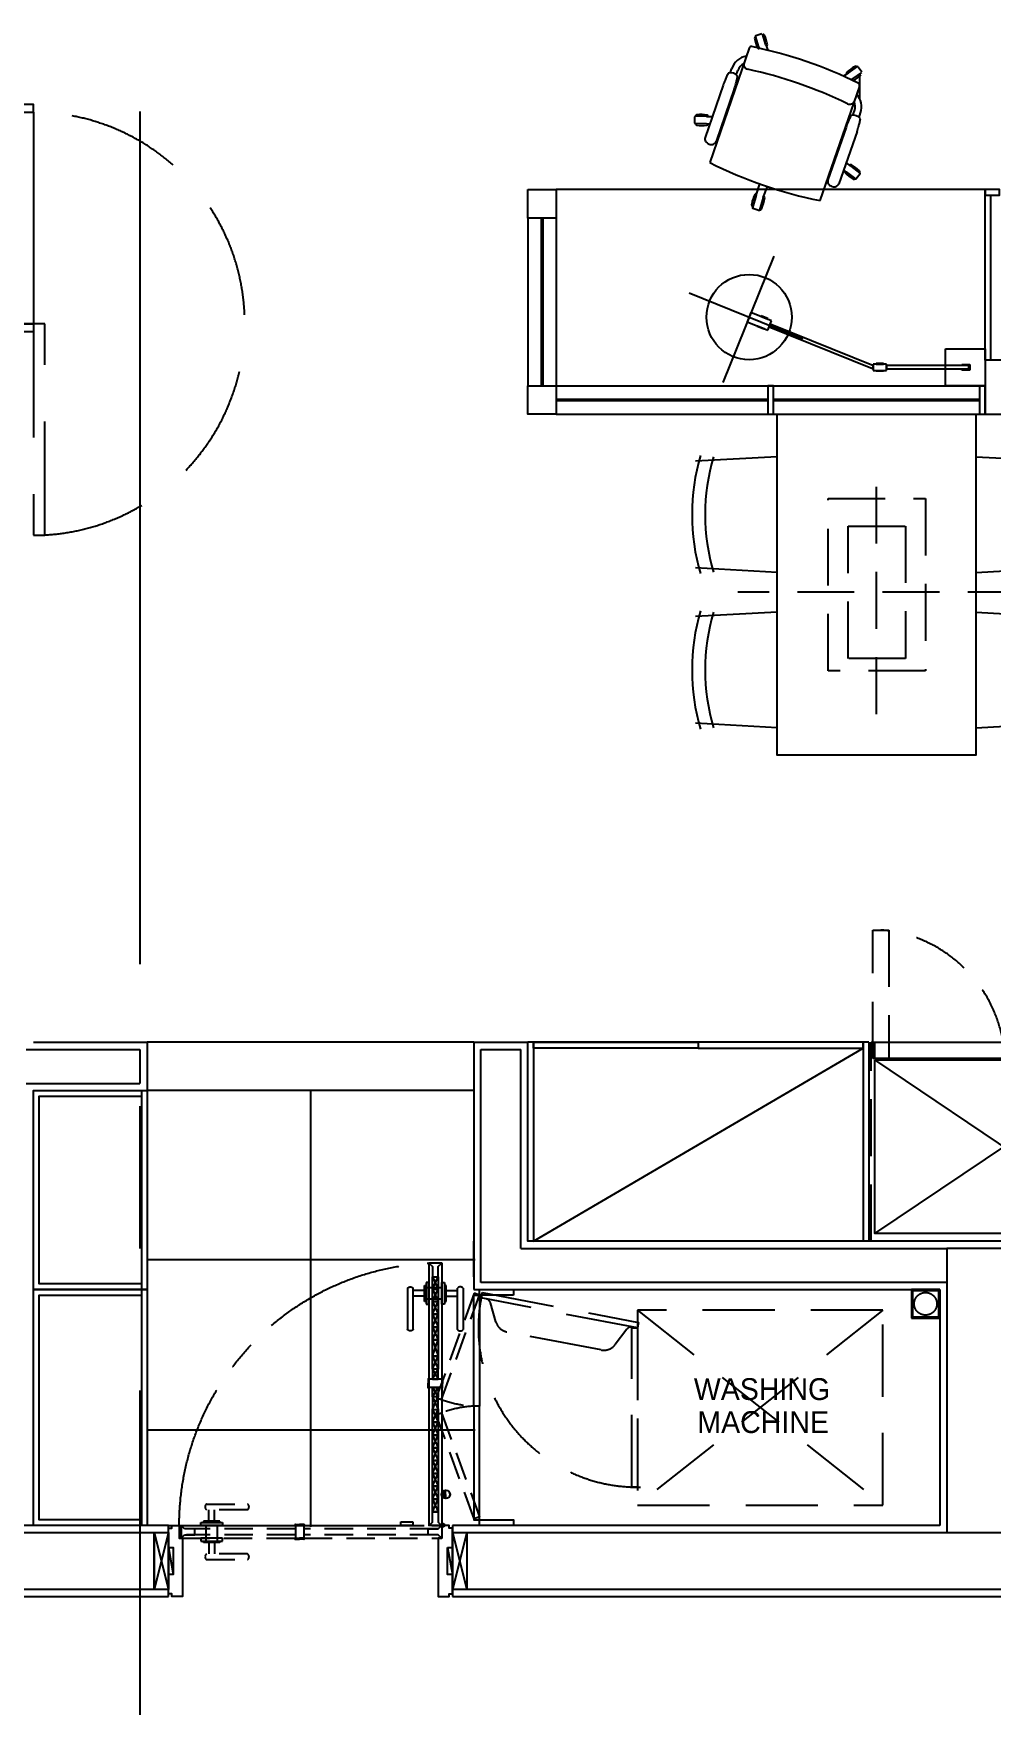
# Model space of a CAD drawing. Header units: millimetres. Extents: x 10000 to 302800, y 6800 to 229018.
# Drawn here: x 219803 to 223176, y 39869 to 45752 of the extents above; entities that cross this region are included whole.
import ezdxf

# ---------------------------------------------------------------- set-up
doc = ezdxf.new("R2010")
doc.units = ezdxf.units.MM
doc.header["$LTSCALE"] = 400
doc.header["$MEASUREMENT"] = 0
for name, pattern in [('X-GRID_5~ROOF$0$CENTER2', [1.125, 0.75, -0.125, 0.125, -0.125]), ('X-ROOM TYPE-SR-1.3+1.7Bay$0$4402_Xref_Grd Flr Pln$0$HIDDEN', [0.375, 0.25, -0.125]), ('X-ROOM TYPE-SR-1.3+1.7Bay$0$CENTER', [2, 1.25, -0.25, 0.25, -0.25]), ('X-ROOM TYPE-SR-1.3+1.7Bay$0$CONTINOUS', [0]), ('X-ROOM TYPE-SR-1.3+1.7Bay$0$HID', [1.5, 1, -0.5]), ('X-ROOM TYPE-SR-1.3+1.7Bay$0$HIDDEN', [0.375, 0.25, -0.125]), ('X-ROOM TYPE-SR-1.3+1.7Bay$0$X-ROOM TYPE-SR-2bay_1$0$X-ROOM TYPE-SR-1.3+1.7Bay$0$HIDDEN2', [4.7625, 3.175, -1.5875]), ('X-ROOM TYPE-SR-1.3+1.7Bay$0$X-ROOM TYPE-SR-2bay_1$0$X-ROOM TYPE-SR-3Bay$0$HIDDEN2', [4.7625, 3.175, -1.5875])]:
    doc.linetypes.add(name, pattern=pattern)
doc.layers.get('0').update_dxf_attribs({"linetype": 'CONTINUOUS'})
for name, color, linetype in [('A-TXT1', 3, 'CONTINUOUS'), ('X-GRID_5~ROOF$0$A-CEN1', 1, 'X-GRID_5~ROOF$0$CENTER2'), ('X-ROOM TYPE-SR-1.3+1.7Bay$0$.WA_Built-in_Lower', 252, 'CONTINUOUS'), ('X-ROOM TYPE-SR-1.3+1.7Bay$0$.WA_Door', 252, 'CONTINUOUS'), ('X-ROOM TYPE-SR-1.3+1.7Bay$0$.WA_Door Swing', 252, 'CONTINUOUS'), ('X-ROOM TYPE-SR-1.3+1.7Bay$0$.WA_Door-closed', 252, 'CONTINUOUS'), ('X-ROOM TYPE-SR-1.3+1.7Bay$0$.WA_Floor-Fin', 252, 'CONTINUOUS'), ('X-ROOM TYPE-SR-1.3+1.7Bay$0$.WA_FP_Furn', 252, 'X-ROOM TYPE-SR-1.3+1.7Bay$0$CONTINOUS'), ('X-ROOM TYPE-SR-1.3+1.7Bay$0$.WA_Furn', 252, 'CONTINUOUS'), ('X-ROOM TYPE-SR-1.3+1.7Bay$0$.WA_Light', 252, 'CONTINUOUS'), ('X-ROOM TYPE-SR-1.3+1.7Bay$0$.WA_METAL', 252, 'CONTINUOUS'), ('X-ROOM TYPE-SR-1.3+1.7Bay$0$.WA_Sani-Fix', 252, 'CONTINUOUS'), ('X-ROOM TYPE-SR-1.3+1.7Bay$0$.WA_SANIDRAIN', 252, 'CONTINUOUS'), ('X-ROOM TYPE-SR-1.3+1.7Bay$0$.WA_Wall', 252, 'CONTINUOUS'), ('X-ROOM TYPE-SR-1.3+1.7Bay$0$.WA_Wall-Fin', 252, 'CONTINUOUS'), ('X-ROOM TYPE-SR-1.3+1.7Bay$0$.WA_Wall-Finish', 252, 'CONTINUOUS'), ('X-ROOM TYPE-SR-1.3+1.7Bay$0$A-WALD', 7, 'CONTINUOUS'), ('X-ROOM TYPE-SR-1.3+1.7Bay$0$WA_Door_Frame', 252, 'CONTINUOUS'), ('X-ROOM TYPE-SR-1.3+1.7Bay$0$WA_DoorHatch', 252, 'CONTINUOUS'), ('X-ROOM TYPE-SR-1.3+1.7Bay$0$WA_Furn', 252, 'CONTINUOUS'), ('X-ROOM TYPE-SR-1.3+1.7Bay$0$WDHAT', 252, 'CONTINUOUS'), ('X-ROOM TYPE-SR-1.3+1.7Bay$0$X-ROOM TYPE-SR-1.3+1.7Bay$0$.WA_Furn', 252, 'CONTINUOUS'), ('X-ROOM TYPE-SR-1.3+1.7Bay$0$X-ROOM TYPE-SR-2bay_1$0$0-RefEdit0', 252, 'CONTINUOUS'), ('X-ROOM TYPE-SR-1.3+1.7Bay$0$X-ROOM TYPE-SR-2bay_1$0$__Door-bomba', 252, 'CONTINUOUS')]:
    doc.layers.add(name, color=color, linetype=linetype)
doc.styles.add('X-ROOM TYPE-SR-1.3+1.7Bay$0$X-ROOM TYPE-SR-2bay_1$0$X-ROOM TYPE-SR-1.3+1.7Bay$0$HY울릉도L', font='')
doc.styles.get('X-ROOM TYPE-SR-1.3+1.7Bay$0$X-ROOM TYPE-SR-2bay_1$0$X-ROOM TYPE-SR-1.3+1.7Bay$0$HY울릉도L').set_extended_font_data('HYGothic-Extra')

# ---------------------------------------------------------------- blocks, each defined once
blk = doc.blocks.new('X-GRID_5~ROOF')
at = {"layer": 'X-GRID_5~ROOF$0$A-CEN1', "ltscale": 10}
blk.add_line((215398.8, 81871.2), (215398.8, 33068.4), dxfattribs=at)
blk = doc.blocks.new('X-ROOM TYPE-SR-1.3+1.7Bay$0$REF-604L')
at = {"layer": 'X-ROOM TYPE-SR-1.3+1.7Bay$0$.WA_Built-in_Lower', "ltscale": 2}
for p, q in [((-454, 27), (454, 638)), ((454, 27), (-454, 638))]:
    blk.add_line(p, q, dxfattribs=at)
at = {"layer": 'X-ROOM TYPE-SR-1.3+1.7Bay$0$.WA_Built-in_Lower', "linetype": 'X-ROOM TYPE-SR-1.3+1.7Bay$0$HIDDEN', "ltscale": 2}
for points in [[(-461, 643), (-461, 1095), (-404, 1095), (-404, 643)], [(461, 643), (461, 1095), (404, 1095), (404, 643)], [(-466, 700), (466, 700), (466, 0), (-466, 0)]]:
    blk.add_lwpolyline(points, close=True, dxfattribs=at)
at = {"layer": 'X-ROOM TYPE-SR-1.3+1.7Bay$0$.WA_Built-in_Lower'}
for points in [[(-454, 700), (-2, 700), (-2, 643), (-454, 643)], [(2, 643), (454, 643), (454, 700), (2, 700)], [(-454, 638), (454, 638), (454, 27), (-454, 27)]]:
    blk.add_lwpolyline(points, close=True, dxfattribs=at)
at = {"layer": 'X-ROOM TYPE-SR-1.3+1.7Bay$0$.WA_Built-in_Lower', "linetype": 'X-ROOM TYPE-SR-1.3+1.7Bay$0$HIDDEN', "ltscale": 2}
for centre, start, end in [((-470.1, 621.9), 9.47317, 85.45172), ((470.1, 621.9), 94.54828, 170.52683)]:
    blk.add_arc(centre, 474.6, start, end, dxfattribs=at)
blk = doc.blocks.new('X-ROOM TYPE-SR-1.3+1.7Bay$0$X-ROOM TYPE-SR-2bay_1$0$WASHING MACHINE')
at = {"layer": 'X-ROOM TYPE-SR-1.3+1.7Bay$0$X-ROOM TYPE-SR-2bay_1$0$0-RefEdit0', "color": 8, "linetype": 'X-ROOM TYPE-SR-1.3+1.7Bay$0$X-ROOM TYPE-SR-2bay_1$0$X-ROOM TYPE-SR-1.3+1.7Bay$0$HIDDEN2', "ltscale": 0.2}
for p, q in [((0, 343), (-864, -343)), ((-864, 343), (0, -343))]:
    blk.add_line(p, q, dxfattribs=at)
for points in [[(-1414, 385.5), (-1410.2, 405.2), (-860.2, 299.6), (-864, 280), (-1414, 385.5)], [(-864, -280), (-884, -280), (-884, 280), (-864, 280), (-864, -280)]]:
    blk.add_lwpolyline(points, dxfattribs=at)
blk.add_lwpolyline([(-864, 280), (-881.3, 283.3, 0.284079), (-901, 275.8), (-942.6, 221.4, -0.284079), (-991.8, 202.7), (-1323.9, 266.4, -0.284079), (-1362.6, 302), (-1381.2, 368, 0.284079), (-1396.6, 382.2), (-1414, 385.5)], format="xyb", dxfattribs=at)
blk.add_lwpolyline([(-864, 343), (-864, -343), (0, -343), (0, 343)], close=True, dxfattribs=at)
blk.add_arc((-864, 280), 560, 167.09298, 279.13969, dxfattribs=at)
at = {"layer": 'X-ROOM TYPE-SR-1.3+1.7Bay$0$X-ROOM TYPE-SR-2bay_1$0$0-RefEdit0', "color": 8, "linetype": 'X-ROOM TYPE-SR-1.3+1.7Bay$0$X-ROOM TYPE-SR-2bay_1$0$X-ROOM TYPE-SR-1.3+1.7Bay$0$HIDDEN2', "ltscale": 0.2, "style": 'X-ROOM TYPE-SR-1.3+1.7Bay$0$X-ROOM TYPE-SR-2bay_1$0$X-ROOM TYPE-SR-1.3+1.7Bay$0$HY울릉도L'}
for s, p in [('WASHING', (-665.6, 26.5)), ('MACHINE', (-653.2, -89.5))]:
    blk.add_text(s, height=76.8, dxfattribs=at).set_placement(p)
blk = doc.blocks.new('X-ROOM TYPE-SR-1.3+1.7Bay$0$DOOR-800-2C')
at = {"color": 8, "linetype": 'X-ROOM TYPE-SR-1.3+1.7Bay$0$HID'}
blk.add_lwpolyline([(65697.8, 13386.2), (65697.8, 14130.2), (65657.8, 14130.2), (65657.8, 13386.2)], close=True, dxfattribs=at)
blk.add_arc((65697.8, 13386.2), 744, 90, 270, dxfattribs=at)
at = {"layer": 'X-ROOM TYPE-SR-1.3+1.7Bay$0$X-ROOM TYPE-SR-2bay_1$0$__Door-bomba'}
for points in [[(65822.8, 13414.2), (65822.8, 13374.2), (65737.8, 13374.2), (65737.8, 13386.2), (65697.8, 13386.2), (65697.8, 13414.2)], [(65697.8, 13386.2), (65737.8, 13386.2), (65737.8, 12642.2), (65697.8, 12642.2)], [(65822.8, 12614.2), (65822.8, 12654.2), (65737.8, 12654.2), (65737.8, 12642.2), (65697.8, 12642.2), (65697.8, 12614.2)]]:
    blk.add_lwpolyline(points, close=True, dxfattribs=at)
blk = doc.blocks.new('X-ROOM TYPE-SR-1.3+1.7Bay$0$A$C025413A3')
at = {"layer": 'X-ROOM TYPE-SR-1.3+1.7Bay$0$.WA_SANIDRAIN', "color": 8, "linetype": 'X-ROOM TYPE-SR-1.3+1.7Bay$0$HIDDEN', "ltscale": 100, "elevation": 0}
for points in [[(0, 0), (100, 0), (100, 100), (0, 100)], [(3.8, 3.8), (96.2, 3.8), (96.2, 96.1), (3.8, 96.1)]]:
    blk.add_lwpolyline(points, close=True, dxfattribs=at)
at = {"layer": 'X-ROOM TYPE-SR-1.3+1.7Bay$0$.WA_SANIDRAIN', "color": 8, "linetype": 'X-ROOM TYPE-SR-1.3+1.7Bay$0$HIDDEN', "ltscale": 100}
blk.add_circle((49.9, 50, 0), 39.9, dxfattribs=at)
blk = doc.blocks.new('X-ROOM TYPE-SR-1.3+1.7Bay$0$A$C4E1533E5')
at = {"layer": 'X-ROOM TYPE-SR-1.3+1.7Bay$0$WA_DoorHatch', "color": 8, "linetype": 'X-ROOM TYPE-SR-1.3+1.7Bay$0$HIDDEN'}
for p, q in [((-820, 295.7), (-820, 335.7)), ((-800, 295.7), (-800, 335.7)), ((-917, 280.4), (-515.1, 280.4)), ((-905, 268.4), (-917, 280.4)), ((-917, 235.4, 0), (-507.1, 235.4)), ((-515.1, 268.4), (-898.1, 268.4)), ((-515.1, 247.4), (-898.1, 247.4)), ((-838.5, 290.7), (-781.5, 290.7)), ((-829.9, 280.4), (-829.9, 225.1)), ((-790.1, 280.4), (-790.1, 225.1)), ((-515.1, 283.4), (-500.1, 283.4)), ((-515.1, 280.4), (-500.1, 280.4)), ((-515.1, 280.4), (-515.1, 235.4)), ((-515.1, 235.4), (-485.1, 235.4)), ((-515.1, 235.4), (-500.1, 235.4)), ((-485, 283.4), (-500, 283.4)), ((-485, 280.4), (-500, 280.4)), ((-485, 235.4), (-500, 235.4)), ((-485.1, 280.4), (0, 280.4, 0)), ((-485, 280.4), (-485.1, 235.4)), ((-12, 268.4, 0), (-485.1, 268.4)), ((-12, 247.4, 0), (-485.1, 247.4)), ((-485.1, 235.4), (0, 235.4, 0)), ((-838.5, 225.1), (-781.5, 225.1)), ((-820, 220.1), (-820, 180.1)), ((-800, 220.1), (-800, 180.1)), ((-515.1, 232.4), (-500.1, 232.4)), ((-485, 232.4), (-500, 232.4))]:
    blk.add_line(p, q, dxfattribs=at)
at = {"layer": 'X-ROOM TYPE-SR-1.3+1.7Bay$0$WA_DoorHatch', "color": 8, "linetype": 'X-ROOM TYPE-SR-1.3+1.7Bay$0$HIDDEN', "ltscale": 100}
for p, q in [((0, 280.4, 0), (-12, 268.4, 0)), ((0, 235.4, 0), (-12, 247.4, 0))]:
    blk.add_line(p, q, dxfattribs=at)
at = {"layer": 'X-ROOM TYPE-SR-1.3+1.7Bay$0$WA_DoorHatch', "color": 8, "linetype": 'X-ROOM TYPE-SR-1.3+1.7Bay$0$HIDDEN'}
for points in [[(-828.3, 355.7), (-683.1, 355.7)], [(-781.5, 290.7), (-781.5, 295.7), (-838.5, 295.7), (-838.5, 290.7)], [(-683.1, 335.7), (-828.3, 335.7)], [(-781.5, 290.7), (-771.8, 290.7), (-771.8, 280.4), (-848.2, 280.4), (-848.2, 290.7), (-838.5, 290.7)], [(-781.5, 225.1), (-771.8, 225.1), (-771.8, 235.4), (-848.2, 235.4), (-848.2, 225.1), (-838.5, 225.1)], [(-781.5, 225.1), (-781.5, 220.1), (-838.5, 220.1), (-838.5, 225.1)], [(-683.1, 180.1), (-828.3, 180.1)], [(-828.3, 160.1), (-683.1, 160.1)]]:
    blk.add_lwpolyline(points, dxfattribs=at)
at = {"layer": 'X-ROOM TYPE-SR-1.3+1.7Bay$0$WA_DoorHatch', "color": 8, "linetype": 'X-ROOM TYPE-SR-1.3+1.7Bay$0$HIDDEN', "elevation": 0}
blk.add_lwpolyline([(-869, 268.4), (-905, 268.4), (-917, 280.4), (-917, 235.4), (-905, 247.4), (-869, 247.4)], close=True, dxfattribs=at)
at = {"layer": 'X-ROOM TYPE-SR-1.3+1.7Bay$0$WA_DoorHatch', "color": 8, "linetype": 'X-ROOM TYPE-SR-1.3+1.7Bay$0$HIDDEN', "ltscale": 111, "elevation": 0}
blk.add_lwpolyline([(-102, 280.4), (-143.8, 280.4), (-143.8, 293), (-102, 293)], close=True, dxfattribs=at)
at = {"layer": 'X-ROOM TYPE-SR-1.3+1.7Bay$0$WA_DoorHatch', "color": 8, "linetype": 'X-ROOM TYPE-SR-1.3+1.7Bay$0$HIDDEN', "ltscale": 100}
blk.add_lwpolyline([(-48, 268.4), (-12, 268.4), (0, 280.4), (0, 235.4), (-12, 247.4), (-48, 247.4)], close=True, dxfattribs=at)
blk.add_circle((4, 281.4, 0), 6, dxfattribs=at)
at = {"layer": 'X-ROOM TYPE-SR-1.3+1.7Bay$0$WA_DoorHatch', "color": 8, "linetype": 'X-ROOM TYPE-SR-1.3+1.7Bay$0$HIDDEN'}
for centre, radius, start, end in [((-820.4, 345.7), 12.8, 128.41928, 231.58072), ((-691, 345.7), 12.8, 308.41928, 51.58072), ((-515.1, 280.4), 3, 90, 180), ((-515.1, 235.4), 3, 180, 270), ((-485, 280.4), 3, 359.92305, 89.92305), ((-485, 235.4), 3, 270.07695, 0.07695), ((-820.4, 170.1), 12.8, 128.41928, 231.58072), ((-691, 170.1), 12.8, 308.41928, 51.58072)]:
    blk.add_arc(centre, radius, start, end, dxfattribs=at)
blk = doc.blocks.new('X-ROOM TYPE-SR-1.3+1.7Bay$0$DoorLever')
at = {"layer": 'X-ROOM TYPE-SR-1.3+1.7Bay$0$WA_DoorHatch', "color": 8, "linetype": 'X-ROOM TYPE-SR-1.3+1.7Bay$0$HIDDEN', "ltscale": 10}
for p, q in [((-28.5, 10.3), (28.5, 10.3)), ((-10, 15.3), (-10, 55.3)), ((10, 15.3), (10, 55.3))]:
    blk.add_line(p, q, dxfattribs=at)
for points in [[(-18.3, 75.3), (126.9, 75.3)], [(28.5, 10.3), (38.2, 10.3), (38.2, 0), (-38.2, 0), (-38.2, 10.3), (-28.5, 10.3)], [(28.5, 10.3), (28.5, 15.3), (-28.5, 15.3), (-28.5, 10.3)], [(126.9, 55.3), (-18.3, 55.3)]]:
    blk.add_lwpolyline(points, dxfattribs=at)
for centre, start, end in [((-10.4, 65.3), 128.41928, 231.58072), ((119, 65.3), 308.41928, 51.58072)]:
    blk.add_arc(centre, 12.8, start, end, dxfattribs=at)
blk = doc.blocks.new('X-ROOM TYPE-SR-1.3+1.7Bay$0$A$C2C2E16A4')
at = {"layer": 'X-ROOM TYPE-SR-1.3+1.7Bay$0$.WA_Door'}
h = blk.add_hatch(dxfattribs=at)
h.set_pattern_fill('_USER', color=256, scale=2, angle=407.28619, style=0, pattern_type=0)
h.set_pattern_definition([(312.7138112, (-186875.133, 561027.7054), (-1.469502205, -1.3566736044), [])])
h.paths.add_polyline_path([(-261, 108.9, 0.414214), (-245.4, 94.5), (-246.6, 124.5, 0.414214)])
h = blk.add_hatch(dxfattribs=at)
h.set_pattern_fill('_USER', color=256, scale=2, angle=407.28619, style=0, pattern_type=0)
h.set_pattern_definition([(312.7138112, (-186875.5364, 561027.707), (-1.469502205, -1.3566736044), [])])
h.paths.add_polyline_path([(-260.6, 108.9, 0.414214), (-245, 94.5), (-246.2, 124.5, 0.414214)])
at = {"layer": 'X-ROOM TYPE-SR-1.3+1.7Bay$0$.WA_Door', "ltscale": 150}
for p, q in [((-293, 875.4, 0), (-272, 831.4, 0)), ((-293, 831.4, 0), (-272, 875.4, 0)), ((-293, 831.4, 0), (-272, 788.4, 0)), ((-293, 788.4, 0), (-272, 831.4, 0)), ((-293, 788.4, 0), (-272, 743.4, 0)), ((-293, 743.4, 0), (-272, 788.4, 0)), ((-293, 743.4, 0), (-272, 698.4, 0)), ((-293, 698.4, 0), (-272, 743.4, 0)), ((-293, 698.4, 0), (-272, 653.4, 0)), ((-293, 653.4, 0), (-272, 698.4, 0)), ((-293, 653.4, 0), (-272, 595.3, 0)), ((-293, 595.3, 0), (-272, 653.4, 0)), ((-293, 595.3, 0), (-272, 550.3, 0)), ((-293, 550.3, 0), (-272, 595.3, 0)), ((-293, 514.9, 0), (-272, 550.3, 0)), ((-293, 550.3, 0), (-272, 514.9, 0)), ((-293, 485.3, 0), (-272, 453.2)), ((-293, 453.2), (-272, 485.3, 0)), ((-293, 408.2), (-272, 453.2)), ((-293, 453.2), (-272, 408.2)), ((-293, 408.2), (-272, 363.2)), ((-293, 363.2), (-272, 408.2)), ((-293, 363.2), (-272, 318.2)), ((-293, 318.2), (-272, 363.2)), ((-293, 318.2), (-272, 273.2)), ((-293, 273.2), (-272, 318.2)), ((-293, 273.2), (-272, 228.2)), ((-293, 228.2), (-272, 273.2)), ((-293, 228.2), (-272, 183.2)), ((-293, 183.2), (-272, 228.2)), ((-293, 183.2), (-272, 138.2)), ((-293, 138.2), (-272, 183.2)), ((-293, 138.2), (-272, 93.2)), ((-293, 93.2), (-272, 138.2)), ((-293, 93.2), (-272, 48.2)), ((-293, 48.2), (-272, 93.2))]:
    blk.add_line(p, q, dxfattribs=at)
at = {"layer": 'X-ROOM TYPE-SR-1.3+1.7Bay$0$.WA_Door'}
for p, q in [((-245.4, 94.5), (-246.6, 124.5)), ((-245, 94.5, 0), (-246.2, 124.5, 0))]:
    blk.add_line(p, q, dxfattribs=at)
at = {"layer": 'X-ROOM TYPE-SR-1.3+1.7Bay$0$.WA_Door', "ltscale": 150, "elevation": 0}
for points in [[(-272, 831.4), (-293, 831.4), (-293, 875.4), (-272, 875.4)], [(-272, 788.4), (-293, 788.4), (-293, 831.4), (-272, 831.4)], [(-272, 743.4), (-293, 743.4), (-293, 788.4), (-272, 788.4)], [(-272, 698.4), (-293, 698.4), (-293, 743.4), (-272, 743.4)], [(-272, 653.4), (-293, 653.4), (-293, 698.4), (-272, 698.4)], [(-272, 595.3), (-293, 595.3), (-293, 653.4), (-272, 653.4)], [(-272, 550.3), (-293, 550.3), (-293, 595.3), (-272, 595.3)], [(-272, 550.3), (-293, 550.3), (-293, 514.9), (-272, 514.9)]]:
    blk.add_lwpolyline(points, close=True, dxfattribs=at)
at = {"layer": 'X-ROOM TYPE-SR-1.3+1.7Bay$0$.WA_Door', "ltscale": 150}
for points in [[(-272, 453.2), (-293, 453.2), (-293, 485.3), (-272, 485.3)], [(-272, 453.2), (-293, 453.2), (-293, 408.2), (-272, 408.2)], [(-272, 363.2), (-293, 363.2), (-293, 408.2), (-272, 408.2)], [(-272, 318.2), (-293, 318.2), (-293, 363.2), (-272, 363.2)], [(-272, 273.2), (-293, 273.2), (-293, 318.2), (-272, 318.2)], [(-272, 228.2), (-293, 228.2), (-293, 273.2), (-272, 273.2)], [(-272, 183.2), (-293, 183.2), (-293, 228.2), (-272, 228.2)], [(-272, 138.2), (-293, 138.2), (-293, 183.2), (-272, 183.2)], [(-272, 93.2), (-293, 93.2), (-293, 138.2), (-272, 138.2)], [(-272, 48.2), (-293, 48.2), (-293, 93.2), (-272, 93.2)], [(-272, 48.2), (-272, 12.2), (-260, 0.2), (-305, 0.2), (-293, 12.2), (-293, 48.2)]]:
    blk.add_lwpolyline(points, close=True, dxfattribs=at)
at = {"layer": 'X-ROOM TYPE-SR-1.3+1.7Bay$0$.WA_Door'}
for centre in [(-246, 109.5), (-245.6, 109.5, 0)]:
    blk.add_circle(centre, 15, dxfattribs=at)
at = {"layer": 'X-ROOM TYPE-SR-1.3+1.7Bay$0$.WA_Door-closed'}
for p, q in [((-305, 923.4, 0), (-305, 507, 0)), ((-260, 923.4, 0), (-260, 514.9, 0)), ((-305, 485.3, 0), (-305, 0.2)), ((-260, 485.3, 0), (-260, 0.2))]:
    blk.add_line(p, q, dxfattribs=at)
at = {"layer": 'X-ROOM TYPE-SR-1.3+1.7Bay$0$.WA_Door-closed', "elevation": 0}
blk.add_lwpolyline([(-272, 875.4), (-272, 911.4), (-260, 923.4), (-305, 923.4), (-293, 911.4), (-293, 875.4)], close=True, dxfattribs=at)
at = {"layer": 'X-ROOM TYPE-SR-1.3+1.7Bay$0$WA_DoorHatch', "linetype": 'X-ROOM TYPE-SR-1.3+1.7Bay$0$HIDDEN', "ltscale": 10}
for p, q in [((-260, 836.3, 0), (-315.2, 836.3, 0)), ((-260, 796.5, 0), (-315.2, 796.5, 0))]:
    blk.add_line(p, q, dxfattribs=at)
at = {"layer": 'X-ROOM TYPE-SR-1.3+1.7Bay$0$WA_DoorHatch', "linetype": 'X-ROOM TYPE-SR-1.3+1.7Bay$0$HIDDEN', "ltscale": 22}
for p, q in [((-308, 515.3, 0), (-308, 500.3, 0)), ((-308, 514.9, 0), (-308, 499.9, 0)), ((-308, 485.3, 0), (-308, 500.3, 0)), ((-308, 484.9, 0), (-308, 499.9, 0)), ((-305, 515.3, 0), (-305, 485.3, 0)), ((-305, 515.3, 0), (-305, 500.3, 0)), ((-260, 514.9, 0), (-305, 514.9, 0)), ((-305, 514.9, 0), (-305, 484.9, 0)), ((-305, 514.9, 0), (-305, 499.9, 0)), ((-305, 485.3, 0), (-305, 500.3, 0)), ((-305, 484.9, 0), (-305, 499.9, 0)), ((-260, 485.3, 0), (-305, 485.3, 0)), ((-260, 515.3, 0), (-260, 500.3, 0)), ((-260, 514.9, 0), (-260, 499.9, 0)), ((-260, 485.3, 0), (-260, 500.3, 0)), ((-260, 484.9, 0), (-260, 499.9, 0)), ((-257, 515.3, 0), (-257, 500.3, 0)), ((-257, 514.9, 0), (-257, 499.9, 0)), ((-257, 485.3, 0), (-257, 500.3, 0)), ((-257, 484.9, 0), (-257, 499.9, 0))]:
    blk.add_line(p, q, dxfattribs=at)
for centre, start, end in [((-305, 515.3, 0), 90, 180), ((-305, 514.9, 0), 90, 180), ((-305, 485.3, 0), 180.07695, 270.07695), ((-305, 484.9, 0), 180.07695, 270.07695), ((-260, 515.3, 0), 0, 90), ((-260, 514.9, 0), 0, 90), ((-260, 485.3, 0), 269.92305, 359.92305), ((-260, 484.9, 0), 269.92305, 359.92305)]:
    blk.add_arc(centre, 3, start, end, dxfattribs=at)
at = {"layer": 'X-ROOM TYPE-SR-1.3+1.7Bay$0$WDHAT', "extrusion": (0, 0, -1), "zscale": -1, "rotation": 270}
blk.add_blockref('X-ROOM TYPE-SR-1.3+1.7Bay$0$DoorLever', (305, 816.4, 0), dxfattribs=at)
at = {"layer": 'X-ROOM TYPE-SR-1.3+1.7Bay$0$WDHAT', "extrusion": (0, 0, -1), "xscale": -1, "zscale": -1, "rotation": 90}
blk.add_blockref('X-ROOM TYPE-SR-1.3+1.7Bay$0$DoorLever', (260, 816.4, 0), dxfattribs=at)
blk = doc.blocks.new('X-ROOM TYPE-SR-1.3+1.7Bay$0$D')
at = {"ltscale": 0.1}
for p, q in [((-17263.2, -559905.5, 0.3), (-17213.2, -560105.5, 0.3)), ((-17213.2, -559905.5, 0.3), (-17263.2, -560105.7, 0.3)), ((-16213.2, -559905.5, 0.3), (-16163.2, -560105.5, 0.3)), ((-16163.2, -559905.5, 0.3), (-16213.2, -560105.7, 0.3)), ((-17196.1, -559958.6, 0.3), (-17213.2, -560052.8, 0.3)), ((-16213.2, -559958.6, 0.3), (-16230.4, -560052.8, 0.3))]:
    blk.add_line(p, q, dxfattribs=at)
at = {"ltscale": 0.1, "elevation": 0.3}
for points in [[(-17213.2, -559905.5), (-17263.2, -559905.5), (-17263.2, -560105.7), (-17213.2, -560105.6)], [(-16163.2, -559905.5), (-16213.2, -559905.5), (-16213.2, -560105.7), (-16163.2, -560105.6)], [(-17196.1, -559958.6), (-17213.2, -559958.6), (-17213.2, -560052.8), (-17196.1, -560052.8)], [(-16213.2, -559958.6), (-16230.4, -559958.6), (-16230.4, -560052.8), (-16213.2, -560052.8)]]:
    blk.add_lwpolyline(points, close=True, dxfattribs=at)
at = {"layer": 'X-ROOM TYPE-SR-1.3+1.7Bay$0$.WA_Door', "linetype": 'X-ROOM TYPE-SR-1.3+1.7Bay$0$CENTER'}
blk.add_arc((-17175.8, -559880.7, 0.3), 924.5, 0.01413, 87.1782, dxfattribs=at)
at = {"layer": 'X-ROOM TYPE-SR-1.3+1.7Bay$0$.WA_Door-closed'}
blk.add_line((-17175.2, -559880.5, 0.3), (-17130.2, -559880.5, 0.3), dxfattribs=at)
at = {"layer": 'X-ROOM TYPE-SR-1.3+1.7Bay$0$.WA_Wall'}
blk.add_line((-17213.2, -560120.6, 0.3), (-17213.2, -559920.6, 0.3), dxfattribs=at)
at = {"layer": 'X-ROOM TYPE-SR-1.3+1.7Bay$0$.WA_Wall-Fin'}
for p, q in [((-17213.2, -559880.7, 0.3), (-17213.2, -560130.5, 0.3)), ((-16213.2, -560130.5, 0.3), (-16213.2, -559880.6, 0.3))]:
    blk.add_line(p, q, dxfattribs=at)
at = {"layer": 'X-ROOM TYPE-SR-1.3+1.7Bay$0$WA_Door_Frame', "elevation": 0.3}
for points in [[(-17213.2, -559890.5), (-17201.2, -559890.5), (-17201.2, -559880.5), (-17175.2, -559880.5), (-17175.2, -559925.5), (-17163.2, -559925.5), (-17163.2, -560115.9), (-17163.2, -560115.9), (-17163.2, -560130.7), (-17201.2, -560130.7), (-17201.2, -560120.7), (-17213.2, -560120.7), (-17213.2, -559890.5)], [(-17213.2, -559890.5), (-17201.2, -559890.5), (-17201.2, -559880.5), (-17175.2, -559880.5), (-17175.2, -559925.5), (-17163.2, -559925.5), (-17163.2, -560115.9), (-17163.2, -560115.9), (-17163.2, -560130.7), (-17201.2, -560130.7), (-17201.2, -560120.7), (-17213.2, -560120.7), (-17213.2, -559890.5)], [(-16213.2, -559890.5), (-16225.2, -559890.5), (-16225.2, -559880.5), (-16251.2, -559880.5), (-16251.2, -559925.5), (-16263.2, -559925.5), (-16263.2, -560115.9), (-16263.2, -560115.9), (-16263.2, -560130.7), (-16225.2, -560130.7), (-16225.2, -560120.7), (-16213.2, -560120.7), (-16213.2, -559890.5)]]:
    blk.add_lwpolyline(points, dxfattribs=at)
at = {"layer": 'X-ROOM TYPE-SR-1.3+1.7Bay$0$.WA_Door', "xscale": -1}
for name, p in [('X-ROOM TYPE-SR-1.3+1.7Bay$0$A$C2C2E16A4', (-17435.2, -559880.7, 0.3)), ('X-ROOM TYPE-SR-1.3+1.7Bay$0$A$C4E1533E5', (-17175.2, -560160.9, 0.3))]:
    blk.add_blockref(name, p, dxfattribs=at)
blk = doc.blocks.new('X-ROOM TYPE-SR-1.3+1.7Bay$0$LAMP')
at = {"layer": 'X-ROOM TYPE-SR-1.3+1.7Bay$0$.WA_Furn', "color": 8}
for p, q in [((72609.2, 26538.3), (72749.2, 26538.3)), ((72609.2, 26408.3), (72609.2, 26538.3)), ((72749.2, 26538.3), (72749.2, 26408.3)), ((72662.8, 26463.2), (72662.8, 26483.4)), ((72662.8, 26483.4), (72691.4, 26483.4)), ((72956.8, 26479.4), (72666.8, 26479.4)), ((72666.8, 26479.4), (72666.8, 26467.2)), ((72691.4, 26483.4), (72691.4, 26479.4)), ((72956.8, 26484.4), (72956.8, 26462.2)), ((73003.6, 26484.4), (72956.8, 26484.4)), ((72956.8, 26467.2), (72956.8, 26479.4)), ((72967.6, 26484.4), (72967.6, 26486.8)), ((72967.6, 26486.8), (72992.9, 26486.8)), ((72992.9, 26484.4), (72967.6, 26484.4)), ((72992.9, 26486.8), (72992.9, 26484.4)), ((73006.1, 26477.8), (73002.3, 26468.6)), ((73003.6, 26462.2), (73003.6, 26484.4)), ((73369.7, 26330.8), (73006.1, 26477.8)), ((73353.6, 26082.9), (73533.2, 26526.9)), ((72691.4, 26463.2), (72662.8, 26463.2)), ((72666.8, 26467.2), (72956.8, 26467.2)), ((72691.4, 26467.2), (72691.4, 26463.2)), ((72956.8, 26462.2), (73003.6, 26462.2)), ((72992.9, 26462.2), (72967.6, 26462.2)), ((72967.6, 26462.2), (72967.6, 26459.8)), ((72967.6, 26459.8), (72992.9, 26459.8)), ((72992.9, 26459.8), (72992.9, 26462.2)), ((73002.3, 26468.6), (73365.9, 26321.6)), ((72749.2, 26408.3), (72609.2, 26408.3)), ((73651.1, 26211.6), (73251, 26373.4)), ((73374.4, 26342.4), (73361.3, 26309.9)), ((73361.3, 26309.9), (73433.6, 26280.7)), ((73374.6, 26304.6), (73373.7, 26302.3)), ((73373.7, 26302.3), (73397.2, 26292.8)), ((73446.7, 26313.1), (73374.4, 26342.4)), ((73398.1, 26295.1), (73374.6, 26304.6)), ((73387.7, 26337), (73388.6, 26339.2)), ((73411.2, 26327.5), (73387.7, 26337)), ((73388.6, 26339.2), (73412.1, 26329.7)), ((73412.1, 26329.7), (73411.2, 26327.5)), ((73433.6, 26280.7), (73446.7, 26313.1)), ((73397.2, 26292.8), (73398.1, 26295.1))]:
    blk.add_line(p, q, dxfattribs=at)
blk.add_circle((73440.2, 26296.9), 150, dxfattribs=at)
blk = doc.blocks.new('X-ROOM TYPE-SR-1.3+1.7Bay')
at = {"layer": 'X-ROOM TYPE-SR-1.3+1.7Bay$0$.WA_Built-in_Lower'}
for p, q in [((218373.8, 62996.2), (218373.8, 63596.2)), ((218393.8, 63596.2), (218393.8, 63596.2)), ((218393.8, 62996.2), (218393.8, 63576.2)), ((216763.9, 63496.2), (216763.9, 62906.2)), ((216863.9, 63496.2), (216863.9, 62906.2)), ((216863.9, 62806.2), (218353.8, 62806.2)), ((217963.9, 60596.2), (216763.9, 60596.2)), ((216783.9, 60596.2), (216783.9, 59896.2)), ((217943.9, 60596.2), (217943.9, 59896.2)), ((217963.9, 60596.2), (217963.9, 59896.2)), ((215403.9, 60426.3), (215403.9, 58896.4))]:
    blk.add_line(p, q, dxfattribs=at)
for points in [[(218373.8, 63596.2), (216863.9, 63596.2), (216863.9, 62906.2), (218373.8, 62906.2)], [(215403.9, 59746.2), (215043.9, 59746.2), (215043.9, 60406.3), (215403.9, 60406.3)], [(215403.9, 58916.3), (215043.9, 58916.3), (215043.9, 59706.2), (215403.9, 59706.2)]]:
    blk.add_lwpolyline(points, dxfattribs=at)
for points in [[(218373.8, 63576.2), (218423.8, 63576.2), (218423.8, 63596.2), (218373.8, 63596.2)], [(216783.9, 60596.2), (217363.9, 60596.2), (217363.9, 60576.2), (216783.9, 60576.2)], [(217943.9, 60596.2), (217363.9, 60596.2), (217363.9, 60576.2), (217943.9, 60576.2)], [(215423.9, 60426.3), (215423.9, 59726.2), (215023.9, 59726.2), (215023.9, 60426.3)], [(215423.9, 59726.2), (215423.9, 58896.3), (215023.9, 58896.3), (215023.9, 59726.2)]]:
    blk.add_lwpolyline(points, close=True, dxfattribs=at)
at = {"layer": 'X-ROOM TYPE-SR-1.3+1.7Bay$0$.WA_Door Swing', "linetype": 'X-ROOM TYPE-SR-1.3+1.7Bay$0$HIDDEN'}
for points in [[(216575.1, 59713.1), (216441.7, 59346.6), (216460.5, 59339.8), (216593.9, 59706.2)], [(216575.1, 58919.3), (216441.7, 59285.8), (216460.5, 59292.7), (216593.9, 58926.2)]]:
    blk.add_lwpolyline(points, close=True, dxfattribs=at)
at = {"layer": 'X-ROOM TYPE-SR-1.3+1.7Bay$0$.WA_Door Swing'}
for points in [[(216713.9, 59706.2), (216593.9, 59706.2), (216593.9, 59726.2), (216713.9, 59726.2)], [(216593.9, 59706.2), (216593.9, 59316.2), (216573.9, 59316.2), (216573.9, 59706.2)], [(216593.9, 58916.2), (216593.9, 59316.2), (216573.9, 59316.2), (216573.9, 58916.2)], [(216713.9, 58896.2), (216593.9, 58896.2), (216593.9, 58916.2), (216713.9, 58916.2)]]:
    blk.add_lwpolyline(points, close=True, dxfattribs=at)
at = {"layer": 'X-ROOM TYPE-SR-1.3+1.7Bay$0$.WA_Door Swing', "linetype": 'X-ROOM TYPE-SR-1.3+1.7Bay$0$HIDDEN'}
for centre, start, end in [((216594.7, 59706.5), 246.96154, 266.94323), ((216594.7, 58925.9), 93.05677, 113.03846)]:
    blk.add_arc(centre, 390.8, start, end, dxfattribs=at)
at = {"layer": 'X-ROOM TYPE-SR-1.3+1.7Bay$0$.WA_Floor-Fin'}
for p, q in [((216573.9, 60596.3), (215423.9, 60596.3)), ((216573.9, 60426.3), (215423.9, 60426.3)), ((215998.9, 60426.3), (215998.9, 58891.5)), ((216578.9, 59831.3), (215423.9, 59831.3)), ((216578.9, 59231.3), (215423.9, 59231.3)), ((215499, 58896.5), (216398.9, 58896.5))]:
    blk.add_line(p, q, dxfattribs=at)
at = {"layer": 'X-ROOM TYPE-SR-1.3+1.7Bay$0$.WA_FP_Furn', "ltscale": 0.2}
for p, q in [((217566.3, 64134), (217564.8, 64133.6)), ((217577.4, 64097.7), (217565.6, 64136.5)), ((217566.7, 64138.6), (217588, 64145.1)), ((217602, 64105.1), (217590.1, 64144)), ((217542.7, 64093.7), (217404.1, 63691.7)), ((217577.3, 64098.3), (217578.5, 64093.7)), ((217578.7, 64093.1), (217577.9, 64092.9)), ((217601.8, 64105.8), (217608.2, 64086.8)), ((217604.2, 64100.9), (217603.5, 64100.7)), ((217476.4, 64006.9), (217481.8, 64022.6)), ((217497.8, 63999.3), (217503.3, 64015.2)), ((217891.7, 64005.9), (217875.1, 63995)), ((217891.1, 64005.5), (217924.4, 64028.8)), ((217905.8, 63984.5), (217939.1, 64007.8)), ((217922.3, 64027.3), (217921.4, 64028.6)), ((217926.8, 64028.4), (217939.5, 64010.2)), ((217451.5, 63963.5), (217388, 63779.3)), ((217490.3, 63950.2), (217426.8, 63765.9)), ((217931.2, 63960.1), (217792.3, 63557.5)), ((217887.2, 64002.9), (217886.7, 64003.5)), ((217906.4, 63984.8), (217902.8, 63982.2)), ((217932.7, 63915), (217932.7, 63996)), ((217351.2, 63852.5), (217350.8, 63830.2)), ((217393.6, 63853.4), (217353, 63854.1)), ((217355.6, 63854.1), (217355.6, 63855.3)), ((217392.9, 63853.4), (217413.6, 63853.7)), ((217398.3, 63853.5), (217398.3, 63854.2)), ((217908.3, 63857.8), (217913.7, 63873.7)), ((217929.8, 63850.5), (217935.2, 63866.3)), ((217393.1, 63827.8), (217352.5, 63828.5)), ((217355.1, 63828.5), (217355.1, 63827.3)), ((217392.5, 63827.8), (217404.5, 63827.2)), ((217397.8, 63826.8), (217397.8, 63827.5)), ((217883.9, 63814.5), (217820.3, 63630.2)), ((217922.7, 63801.1), (217859.1, 63616.8)), ((217885.5, 63657.8), (217875.7, 63664.8)), ((217880.7, 63660.3), (217881.1, 63660.9)), ((217900.9, 63678.3), (217884.8, 63691.2)), ((217885, 63658.2), (217917.4, 63633.7)), ((217896.7, 63681.6), (217897.2, 63682.2)), ((217900.4, 63678.7), (217932.9, 63654.2)), ((217930.8, 63655.8), (217931.5, 63656.7)), ((217568, 63576.6), (217580.3, 63616.3)), ((217592.2, 63568.2), (217607, 63607.1)), ((217915.3, 63635.3), (217914.7, 63634.4)), ((217933.2, 63651.8), (217919.8, 63634.1)), ((217568.2, 63577.2), (217555, 63531.8)), ((217568.9, 63582), (217569.6, 63581.7)), ((217592.5, 63568.8), (217579.2, 63523.4)), ((217594.1, 63573.3), (217594.9, 63573)), ((217555.8, 63534.3), (217554.3, 63534.8)), ((217577.1, 63522.4), (217556, 63529.6)), ((217580.1, 63525.9), (217581.6, 63525.4)), ((217641.3, 62656.2), (217354.3, 62640.8)), ((218341.3, 62656.2), (218628.4, 62640.8)), ((217641.3, 62249.7), (217354.3, 62265.2)), ((218341.3, 62249.7), (218628.4, 62265.2)), ((217641.3, 62109.5), (217354.3, 62094)), ((218341.3, 62109.5), (218628.4, 62094)), ((217641.3, 61703), (217354.3, 61718.5)), ((218341.3, 61703), (218628.4, 61718.5))]:
    blk.add_line(p, q, dxfattribs=at)
blk.add_lwpolyline([(217641.3, 62806.2), (218341.3, 62806.2), (218341.3, 61606.2), (217641.3, 61606.2)], close=True, dxfattribs=at)
for centre, radius, start, end in [((217566.5, 64129.6), 4.28, 106.97739, 189.47438), ((217688.7, 64150), 128.3, 189.47438, 205.33111), ((217567.2, 64137), 1.71, 106.97739, 196.97739), ((217593.2, 64137.8), 4.28, 24.48041, 106.97739), ((217480.4, 64086.4), 128.3, 8.62368, 24.48041), ((217543.4, 64001.3), 65.2, 99.13068, 160.97739), ((217550.8, 64090.9), 8.55, 78.41037, 160.97739), ((217243.3, 62591.7), 1539, 63.63222, 78.41037), ((217576.7, 64097), 4.28, 205.33111, 286.97739), ((217603, 64105), 4.28, 286.97739, 8.62368), ((217478.2, 63978), 28.9, 34.36617, 107.58861), ((217543.4, 64001.3), 42.5, 117.39319, 160.97739), ((217541, 64036.2), 17.1, 160.97739, 257.96989), ((217216.7, 62514.2), 1539, 64.07116, 77.96989), ((217890.2, 64006), 4.28, 133.33111, 214.97739), ((217975.3, 63915.8), 128.3, 117.47438, 133.33111), ((217918.1, 64025.8), 4.28, 34.97739, 117.47438), ((217925.4, 64027.4), 1.71, 34.97739, 124.97739), ((217925.6, 63800.1), 501.4, 158.78725, 160.97739), ((217693.7, 63890.1), 252.8, 155.7023, 158.78725), ((217555.8, 63952.4), 101.4, 148.4115, 155.7023), ((217470.3, 64004.9), 1.05, 141.79186, 148.4115), ((217016.3, 64113.6), 501.4, 340.97739, 343.16754), ((217254.3, 64041.6), 252.8, 343.16754, 346.25249), ((217401.3, 64005.6), 101.4, 346.25249, 353.54329), ((217501, 63994.3), 1.05, 353.54329, 0.16293), ((217850.4, 64094.3), 128.3, 296.68811, 312.48041), ((217923.1, 63962.9), 8.55, 340.97739, 63.63222), ((217897.1, 63913.7), 17.1, 244.07116, 340.97739), ((217873.6, 63887.5), 42.5, 340.97739, 24.56159), ((217873.6, 63887.5), 65.2, 340.97739, 42.8241), ((217352.6, 63830.2), 1.71, 178.97739, 268.97739), ((217352.9, 63852.4), 1.71, 88.45051, 178.45051), ((217359.9, 63855.2), 4.28, 96.48041, 178.97739), ((217373.9, 63732), 128.3, 80.62368, 96.48041), ((217394, 63854.3), 4.28, 358.97739, 80.62368), ((218357.9, 63651.1), 501.4, 158.78725, 160.97739), ((218126.1, 63741), 252.8, 155.7023, 158.78725), ((217988.2, 63803.3), 101.4, 148.4115, 155.7023), ((217910.6, 63829), 28.9, 34.36617, 107.58861), ((217902.7, 63855.9), 1.05, 141.79186, 148.4115), ((217686.7, 63892.5), 252.8, 343.16754, 346.25249), ((217833.6, 63856.6), 101.4, 346.25249, 353.54329), ((217933.4, 63845.3), 1.05, 353.54329, 0.16293), ((217359.4, 63827.2), 4.28, 178.97739, 261.47438), ((217377.7, 63949.8), 128.3, 261.47438, 277.33111), ((217401.5, 63774.6), 14.3, 160.97739, 187.40736), ((217404.8, 63775), 17.7, 187.40736, 211.17182), ((217393.6, 63826.9), 4.28, 277.33111, 358.97739), ((217448.6, 63964.5), 501.4, 340.97739, 343.16754), ((217407.4, 63776.6), 20.7, 211.17182, 231.93385), ((217409.8, 63779.6), 24.6, 231.93385, 250.97739), ((217409.8, 63779.6), 24.6, 250.97739, 270.02094), ((217409.8, 63775.8), 20.7, 270.02094, 290.78297), ((217410.9, 63772.9), 17.7, 290.78297, 314.54743), ((217413.2, 63770.6), 14.3, 314.54743, 340.97739), ((218096.5, 65066.2), 1539, 243.26485, 258.60257), ((217884.1, 63657.7), 4.28, 142.97739, 224.62368), ((217972.3, 63744.8), 128.3, 224.62368, 240.48041), ((217900.6, 63679.7), 4.28, 61.33111, 142.97739), ((217841.1, 63570.9), 128.3, 45.47438, 61.33111), ((217928.1, 63659.3), 4.28, 322.97739, 45.47438), ((217931.8, 63652.9), 1.71, 323.50428, 53.50428), ((217833.9, 63625.5), 14.3, 160.97739, 187.40736), ((217837.2, 63625.9), 17.7, 187.40736, 211.17182), ((217839.8, 63627.5), 20.7, 211.17182, 231.93385), ((217842.2, 63630.6), 24.6, 231.93385, 250.97739), ((217842.2, 63630.6), 24.6, 250.97739, 270.02094), ((217842.2, 63626.7), 20.7, 270.02094, 290.78297), ((217843.2, 63623.9), 17.7, 290.78297, 314.54743), ((217845.6, 63621.5), 14.3, 314.54743, 340.97739), ((217911.2, 63637), 4.28, 240.48041, 322.97739), ((217918.4, 63635.1), 1.71, 232.97739, 322.97739), ((217569.9, 63544.5), 18.1, 173.52508, 212.92493), ((217677.6, 63520.9), 128.3, 152.62368, 168.48041), ((217567.5, 63577.9), 4.28, 70.97739, 152.62368), ((217418.7, 63596.2), 181.1, 337.7741, 351.11433), ((217593.5, 63569), 4.28, 349.33111, 70.97739), ((217556.6, 63531.3), 1.71, 160.97739, 250.97739), ((217577.6, 63524), 1.71, 250.97739, 340.97739), ((217582.6, 63529.6), 4.28, 250.97739, 333.47438), ((218092.5, 62453), 750.5, 163.92943, 196.07057), ((218092.5, 62453), 704.7, 163.24662, 196.75338), ((218092.5, 61906.2), 750.5, 163.92943, 196.07057), ((218092.5, 61906.2), 704.7, 163.24662, 196.75338)]:
    blk.add_arc(centre, radius, start, end, dxfattribs=at)
at = {"layer": 'X-ROOM TYPE-SR-1.3+1.7Bay$0$.WA_Light', "linetype": 'X-ROOM TYPE-SR-1.3+1.7Bay$0$4402_Xref_Grd Flr Pln$0$HIDDEN', "ltscale": 2}
for p, q in [((217991.3, 61751.1), (217991.3, 62595.1)), ((218512.9, 62179.6), (217503, 62179.6))]:
    blk.add_line(p, q, dxfattribs=at)
for points in [[(217821.6, 62509.2), (218163.3, 62509.2), (218163.3, 61903.3), (217821.6, 61903.3)], [(217891.6, 62412.6), (218093.3, 62412.6), (218093.3, 61946.7), (217891.6, 61946.7)]]:
    blk.add_lwpolyline(points, close=True, dxfattribs=at)
at = {"layer": 'X-ROOM TYPE-SR-1.3+1.7Bay$0$.WA_METAL'}
for p, q in [((216811.4, 63496.2), (216811.4, 62906.2)), ((216816.4, 63496.2), (216816.4, 62906.2)), ((216863.9, 62858.7), (217608.8, 62858.7)), ((216863.9, 62853.7), (217608.8, 62853.7)), ((217628.8, 62858.7), (218353.8, 62858.7)), ((217628.8, 62853.7), (218353.8, 62853.7))]:
    blk.add_line(p, q, dxfattribs=at)
for points in [[(216763.9, 63596.2), (216863.9, 63596.2), (216863.9, 63496.2), (216763.9, 63496.2)], [(216763.9, 62906.2), (216863.9, 62906.2), (216863.9, 62806.2), (216763.9, 62806.2)], [(217628.8, 62906.2), (217608.8, 62906.2), (217608.8, 62806.2), (217628.8, 62806.2)], [(218373.8, 62906.2), (218353.8, 62906.2), (218353.8, 62806.2), (218373.8, 62806.2)]]:
    blk.add_lwpolyline(points, close=True, dxfattribs=at)
at = {"layer": 'X-ROOM TYPE-SR-1.3+1.7Bay$0$.WA_Wall-Finish'}
for p, q in [((215023.8, 60596.3), (215423.9, 60596.3)), ((215423.9, 60596.3), (215423.9, 60426.3)), ((216573.9, 60596.2), (216763.9, 60596.2)), ((216573.9, 60596.2), (216573.9, 59726.2)), ((215023.8, 60426.3), (215423.9, 60426.3)), ((216573.9, 59771.2), (216573.9, 59896.2)), ((216573.9, 59726.2), (218213.9, 59726.2)), ((218213.9, 59726.2), (218213.9, 58896.2)), ((215499, 58896.5), (214623.9, 58896.2)), ((218213.9, 58896.2), (216499, 58896.2)), ((209291, 58646.5, 0.3), (215499, 58646.4, 0.3)), ((216499, 58646.4, 0.3), (220598.8, 58646.4, 0.3))]:
    blk.add_line(p, q, dxfattribs=at)
for points in [[(220473.8, 62996.2), (218373.8, 62996.2), (218373.8, 62806.2), (220473.8, 62806.2)], [(220473.8, 62806.2), (220473.8, 59896.2), (216763.9, 59896.2), (216763.9, 60596.2)]]:
    blk.add_lwpolyline(points, dxfattribs=at)
at = {"layer": 'X-ROOM TYPE-SR-1.3+1.7Bay$0$A-WALD'}
for p, q in [((214998.8, 60571.3), (215398.9, 60571.3)), ((215398.9, 60571.3), (215398.9, 60451.3)), ((216598.9, 59751.2), (216598.9, 60571.2)), ((216598.9, 60571.2), (216738.9, 60571.2)), ((216738.9, 59871.2), (216738.9, 60571.2)), ((214998.8, 60451.3), (215398.9, 60451.3)), ((216738.9, 59871.2), (218238.9, 59871.2)), ((218238.9, 59751.2), (216598.9, 59751.2)), ((215449, 58871.2), (215449, 58671.2)), ((216499, 58871.2), (220498.8, 58871.2)), ((216548.9, 58871.2), (216548.9, 58671.2)), ((220598.8, 58671.2), (216499, 58671.2))]:
    blk.add_line(p, q, dxfattribs=at)
for points in [[(220498.8, 59871.2), (218238.9, 59871.2), (218238.9, 58871.2)], [(209291, 58871.2), (215449, 58871.2)], [(215449, 58671.2), (209291, 58671.2)]]:
    blk.add_lwpolyline(points, dxfattribs=at)
at = {"layer": 'X-ROOM TYPE-SR-1.3+1.7Bay$0$X-ROOM TYPE-SR-1.3+1.7Bay$0$.WA_Furn', "ltscale": 0.5}
blk.add_line((216783.9, 59896.2), (217943.9, 60576.2), dxfattribs=at)
at = {"linetype": 'X-ROOM TYPE-SR-1.3+1.7Bay$0$X-ROOM TYPE-SR-2bay_1$0$X-ROOM TYPE-SR-3Bay$0$HIDDEN2', "ltscale": 0.2}
blk.add_blockref('X-ROOM TYPE-SR-1.3+1.7Bay$0$X-ROOM TYPE-SR-2bay_1$0$WASHING MACHINE', (218013.9, 59311.2), dxfattribs=at)
at = {"layer": 'X-ROOM TYPE-SR-1.3+1.7Bay$0$.WA_Built-in_Lower'}
blk.add_blockref('X-ROOM TYPE-SR-1.3+1.7Bay$0$REF-604L', (218438.9, 59896.2), dxfattribs=at)
at = {"layer": 'X-ROOM TYPE-SR-1.3+1.7Bay$0$.WA_Door Swing', "rotation": 180}
blk.add_blockref('X-ROOM TYPE-SR-1.3+1.7Bay$0$DOOR-800-2C', (280721.6, 76510.4), dxfattribs=at)
at = {"layer": 'X-ROOM TYPE-SR-1.3+1.7Bay$0$.WA_Sani-Fix', "ltscale": 5}
blk.add_blockref('X-ROOM TYPE-SR-1.3+1.7Bay$0$A$C025413A3', (218113.9, 59626.2), dxfattribs=at)
at = {"layer": 'X-ROOM TYPE-SR-1.3+1.7Bay$0$A-WALD', "xscale": -1}
blk.add_blockref('X-ROOM TYPE-SR-1.3+1.7Bay$0$D', (199285.7, 618776.9), dxfattribs=at)
at = {"layer": 'X-ROOM TYPE-SR-1.3+1.7Bay$0$WA_Furn', "rotation": 179.9999999999999}
blk.add_blockref('X-ROOM TYPE-SR-1.3+1.7Bay$0$LAMP', (290983, 89444.6), dxfattribs=at)
blk = doc.blocks.new('X-INT-HOTEL-9F~20F')
blk.add_blockref('X-ROOM TYPE-SR-1.3+1.7Bay', (0, 0))
blk = doc.blocks.new('X-BASE-9F')
blk.add_blockref('X-GRID_5~ROOF', (0, 0))
blk.add_blockref('X-INT-HOTEL-9F~20F', (0, 0))

msp = doc.modelspace()

# ---------------------------------------------------------------- block references
at = {"layer": 'A-TXT1'}
msp.add_blockref('X-BASE-9F', (4779.3, -18393.7), dxfattribs=at)

doc.saveas('drawing.dxf')
